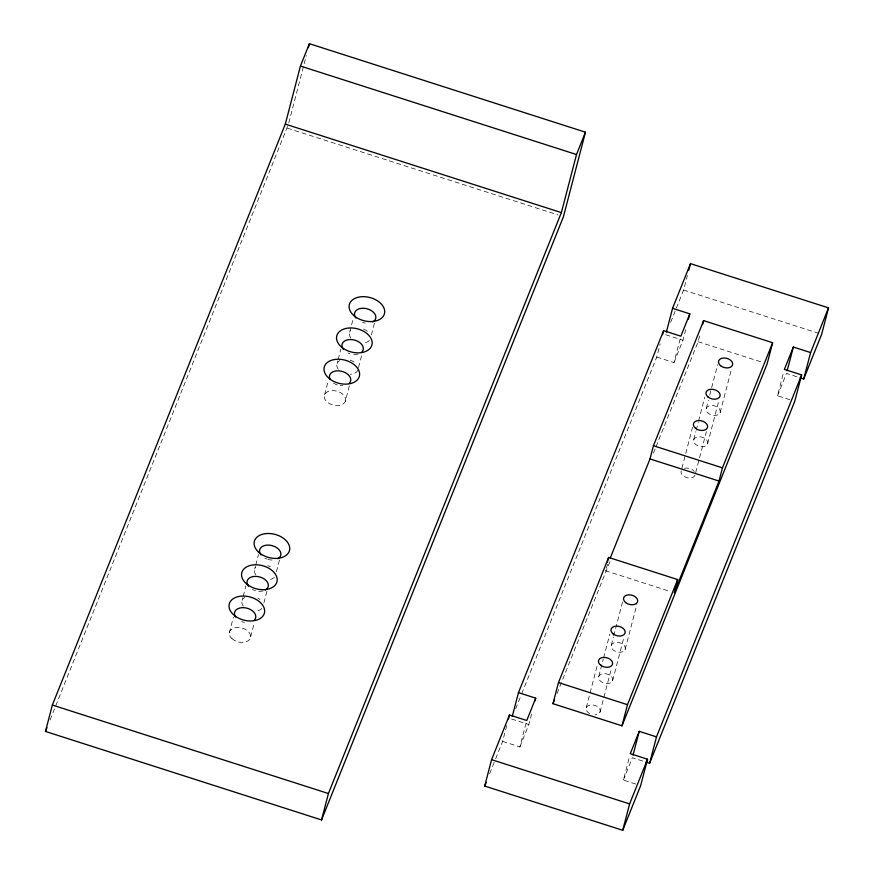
<?xml version="1.0" encoding="UTF-8"?>
<svg xmlns="http://www.w3.org/2000/svg" width="874" height="874" viewBox="0 0 874 874"><rect width="100%" height="100%" fill="white"/><g stroke="black" fill="none" stroke-linecap="round" stroke-linejoin="round"><path stroke-width="0.66" stroke-dasharray="4.37 3.28" d="M50.047 720.034L288.42 124.206M288.77 122.895L306.304 55.575M229.283 632.973L233.402 617.142M242.153 600.318L242.841 597.685M243.18 596.363L245.933 585.799M254.695 569.04L255.383 566.407M255.721 565.085L258.475 554.52M250.641 636.862L254.421 622.343M263.882 602.994L266.974 591.119M276.424 571.716L279.527 559.841M324.582 394.764L328.362 380.245M337.124 363.486L337.812 360.842M338.151 359.52L340.904 348.966M349.666 332.207L353.446 317.688M345.285 401.395A10.892 7.189 14.6 0 0 332.087 390.623A10.892 7.189 14.6 0 0 327.422 402.226A10.892 7.189 14.6 0 0 345.285 401.395L349.403 385.565M358.515 367.484L361.956 354.287M371.406 334.884L374.498 322.998M495.656 758.752L502.626 741.37L507.095 724.207M502.626 741.37L519.877 746.899L526.41 721.826M519.877 746.899L528.836 724.557L532.277 711.36M521.734 693.716L656.735 357.062L660.176 343.864M670.675 322.309L683.61 290.037L687.39 275.518M656.735 357.062L673.985 362.59L680.518 337.517M586.246 707.656L597.587 664.098M673.985 362.59L682.944 340.248L685.697 329.695M598.788 676.378L603.257 659.215M603.606 657.893L609.79 634.142M611.33 645.099L613.395 637.179M613.734 635.857L622.681 601.541M600.045 712.081L611.396 668.523M655.992 446.778L698.118 341.734L699.834 335.124M612.587 680.802A7.265 4.796 14.6 0 0 603.792 673.614A7.265 4.796 14.6 0 0 600.689 681.349A7.265 4.796 14.6 0 0 612.587 680.802L623.938 637.244M625.139 649.513A7.265 4.796 14.6 0 0 616.334 642.335A7.265 4.796 14.6 0 0 613.231 650.07A7.265 4.796 14.6 0 0 625.139 649.513L636.829 604.644M681.906 468.18L692.558 427.266M693.759 439.535L695.824 431.614M696.163 430.292L698.228 422.382M698.577 421.06L704.761 397.299M706.301 408.256L708.366 400.336M709.743 395.059L717.652 364.698M695.704 472.605L706.367 431.69M707.569 443.959A7.265 4.796 14.6 0 0 698.763 436.771A7.265 4.796 14.6 0 0 695.66 444.516A7.265 4.796 14.6 0 0 707.569 443.959L718.909 400.401M635.726 784.033L623.402 780.078L629.597 756.327M720.11 412.681A7.265 4.796 14.6 0 0 711.305 405.492A7.265 4.796 14.6 0 0 708.202 413.227A7.265 4.796 14.6 0 0 720.11 412.681L731.451 369.123M789.834 399.724L777.51 395.78L783.705 372.018M489.68 773.643L495.165 759.987M515.649 708.901L521.232 694.983M606.217 568.133L607.725 564.375M557.033 693.563L610.828 559.415M653.457 453.103L655.489 448.034M623.402 780.078L632.361 757.736L644.695 761.691M777.51 395.78L786.469 373.438L798.792 377.382M287.393 128.172L558.268 214.993M683.61 290.037L817.78 333.038M698.118 341.734L762.019 362.207M665.693 334.72L682.944 340.248M605.212 570.646L670.391 591.545M511.585 719.029L528.836 724.557M695.016 475.238A7.265 4.796 14.6 0 1 686.33 477.499A7.265 4.796 14.6 0 1 681.217 470.813M684.506 468.3A7.265 4.796 14.6 0 1 694.262 471.436M589.633 713.61A7.265 4.796 14.6 0 1 588.06 705.722A7.265 4.796 14.6 0 1 599.291 708.268A7.265 4.796 14.6 0 1 595.041 714.845M263.074 590.933A10.892 7.189 14.6 0 1 252.378 589.458M261.807 608.577A10.892 7.189 14.6 0 1 255.35 611.101M243.278 606.032A10.892 7.189 14.6 0 1 244.884 597.412M257.775 598.024A10.892 7.189 14.6 0 1 260.004 599.498M244.502 622.343A10.892 7.189 14.6 0 1 241.759 621.6M357.827 370.117A10.892 7.189 14.6 0 1 350.321 374.269M338.249 369.199A10.892 7.189 14.6 0 1 339.855 360.58M350.157 360.099A10.892 7.189 14.6 0 1 354.975 362.655M358.056 354.09A10.892 7.189 14.6 0 1 350.856 353.97M349.939 353.708A10.892 7.189 14.6 0 1 348.18 353.03M365.256 323.052A10.892 7.189 14.6 0 1 362.492 322.43M272.142 560.037A10.892 7.189 14.6 0 1 267.51 559.262M266.625 558.956A10.892 7.189 14.6 0 1 264.931 558.18M369.32 340.456A10.892 7.189 14.6 0 1 362.863 342.99M350.802 337.91A10.892 7.189 14.6 0 1 350.714 330.58M363.595 329.127A10.892 7.189 14.6 0 1 367.517 331.377M342.936 385.751A10.892 7.189 14.6 0 1 340.172 385.62M337.397 384.986A10.892 7.189 14.6 0 1 332.579 382.43M274.349 577.299A10.892 7.189 14.6 0 1 267.892 579.823M255.82 574.753A10.892 7.189 14.6 0 1 255.743 567.423M267.728 565.653A10.892 7.189 14.6 0 1 270.317 566.745M231.971 638.654A10.892 7.189 14.6 0 0 250.117 638.665A10.892 7.189 14.6 0 0 237.783 627.445A10.892 7.189 14.6 0 0 231.971 638.654"/><path stroke-width="1.31" d="M45.481 731.44L52.353 705.045L285.306 124.119L300.438 66.042L309.396 43.7L585.46 132.192L563.457 216.654L321.545 819.932L45.481 731.44L46.999 727.638M308.358 47.655L309.396 43.7M321.545 819.932L328.416 793.526L561.37 212.601L576.501 154.534L585.46 132.192M666.381 332.087L672.565 308.325L690.493 263.642L828.519 307.877L810.602 352.572L793.352 347.033L784.393 369.385L801.644 374.913L656.494 736.869L639.244 731.341L630.285 753.683L647.536 759.211L640.664 785.617L622.736 830.3L484.709 786.054L491.581 759.659L509.498 714.976L526.76 720.504L535.718 698.162L518.457 692.634L512.273 716.385M508.471 718.931L509.498 714.976M535.03 700.795L535.718 698.162M772.638 342.728L767.132 363.846L621.982 725.813L552.969 703.69L558.475 682.572L608.643 557.448L677.667 579.571L674.225 592.769L719.018 481.05L722.459 467.852L772.638 342.728L703.614 320.616L653.446 445.729L650.005 458.926L610.238 558.093M662.579 334.622L663.606 330.667L680.868 336.195L689.826 313.853L672.565 308.325M607.266 562.725L608.643 557.448M688.767 270.241L690.493 263.642M688.45 319.13L689.826 313.853M702.587 324.571L703.614 320.616M621.982 725.813L627.488 704.695L677.667 579.571M633.049 755.103L639.244 731.341M622.736 830.3L629.619 803.905L647.536 759.211M645.919 762.084L649.622 763.275L656.494 736.869M787.157 370.794L793.352 347.033M801.644 374.913L794.761 401.308L649.622 763.275M800.027 377.776L803.73 378.966L810.602 352.572M828.519 307.877L821.647 334.283L803.73 378.966M518.457 692.634L663.606 330.667M484.709 786.054L486.195 782.328M552.969 703.69L554.498 699.888M300.438 66.042L576.501 154.534M285.306 124.119L561.37 212.601M653.446 445.729L722.459 467.852M650.005 458.926L719.018 481.05M558.475 682.572L627.488 704.695M491.581 759.659L629.619 803.905M52.353 705.045L328.416 793.526M248.435 586.236A10.892 7.189 14.6 0 1 251.461 576.993A10.892 7.189 14.6 0 1 265.794 580.26A10.892 7.189 14.6 0 1 265.281 590.07M329.782 378.759A10.892 7.189 14.6 0 1 341.406 371.21A10.892 7.189 14.6 0 1 349.392 383.227M235.565 617.055A10.892 7.189 14.6 0 1 245.725 607.9A10.892 7.189 14.6 0 1 254.061 620.42M343.406 349.392A10.892 7.189 14.6 0 1 352.55 339.669A10.892 7.189 14.6 0 1 361.934 351.949M260.976 554.957A10.892 7.189 14.6 0 1 264.003 545.715A10.892 7.189 14.6 0 1 278.347 548.97A10.892 7.189 14.6 0 1 277.823 558.792M355.958 318.114A10.892 7.189 14.6 0 1 358.974 308.872A10.892 7.189 14.6 0 1 373.318 312.138A10.892 7.189 14.6 0 1 372.794 321.949M720.58 365.714A7.265 4.796 14.6 0 0 732.488 365.168A7.265 4.796 14.6 0 0 723.683 357.979A7.265 4.796 14.6 0 0 720.58 365.714M708.038 396.993A7.265 4.796 14.6 0 0 719.936 396.446A7.265 4.796 14.6 0 0 711.141 389.258A7.265 4.796 14.6 0 0 708.038 396.993M695.496 428.282A7.265 4.796 14.6 0 0 707.394 427.725A7.265 4.796 14.6 0 0 698.599 420.536A7.265 4.796 14.6 0 0 695.496 428.282M625.609 602.557A7.265 4.796 14.6 0 0 637.507 602A7.265 4.796 14.6 0 0 628.712 594.812A7.265 4.796 14.6 0 0 625.609 602.557M613.067 633.836A7.265 4.796 14.6 0 0 624.965 633.289A7.265 4.796 14.6 0 0 616.17 626.101A7.265 4.796 14.6 0 0 613.067 633.836M600.525 665.114A7.265 4.796 14.6 0 0 612.423 664.568A7.265 4.796 14.6 0 0 603.628 657.379A7.265 4.796 14.6 0 0 600.525 665.114M330.022 379.163A18.157 11.985 14.6 0 0 359.28 376.585A18.157 11.985 14.6 0 0 336.108 359.312A18.157 11.985 14.6 0 0 330.022 379.163M247.899 584.946A18.157 11.985 14.6 0 0 276.927 581.887A18.157 11.985 14.6 0 0 253.296 564.899A18.157 11.985 14.6 0 0 247.899 584.946M235.423 616.268A18.157 11.985 14.6 0 0 264.396 613.111A18.157 11.985 14.6 0 0 240.678 596.188A18.157 11.985 14.6 0 0 235.423 616.268M341.8 347.284A18.157 11.985 14.6 0 0 371.592 345.973A18.157 11.985 14.6 0 0 349.666 327.958A18.157 11.985 14.6 0 0 341.8 347.284M355.27 316.716A18.157 11.985 14.6 0 0 384.407 313.897A18.157 11.985 14.6 0 0 361.006 296.767A18.157 11.985 14.6 0 0 355.27 316.716M259.316 552.794A18.157 11.985 14.6 0 0 289.141 551.581A18.157 11.985 14.6 0 0 267.313 533.511A18.157 11.985 14.6 0 0 259.316 552.794"/></g></svg>
